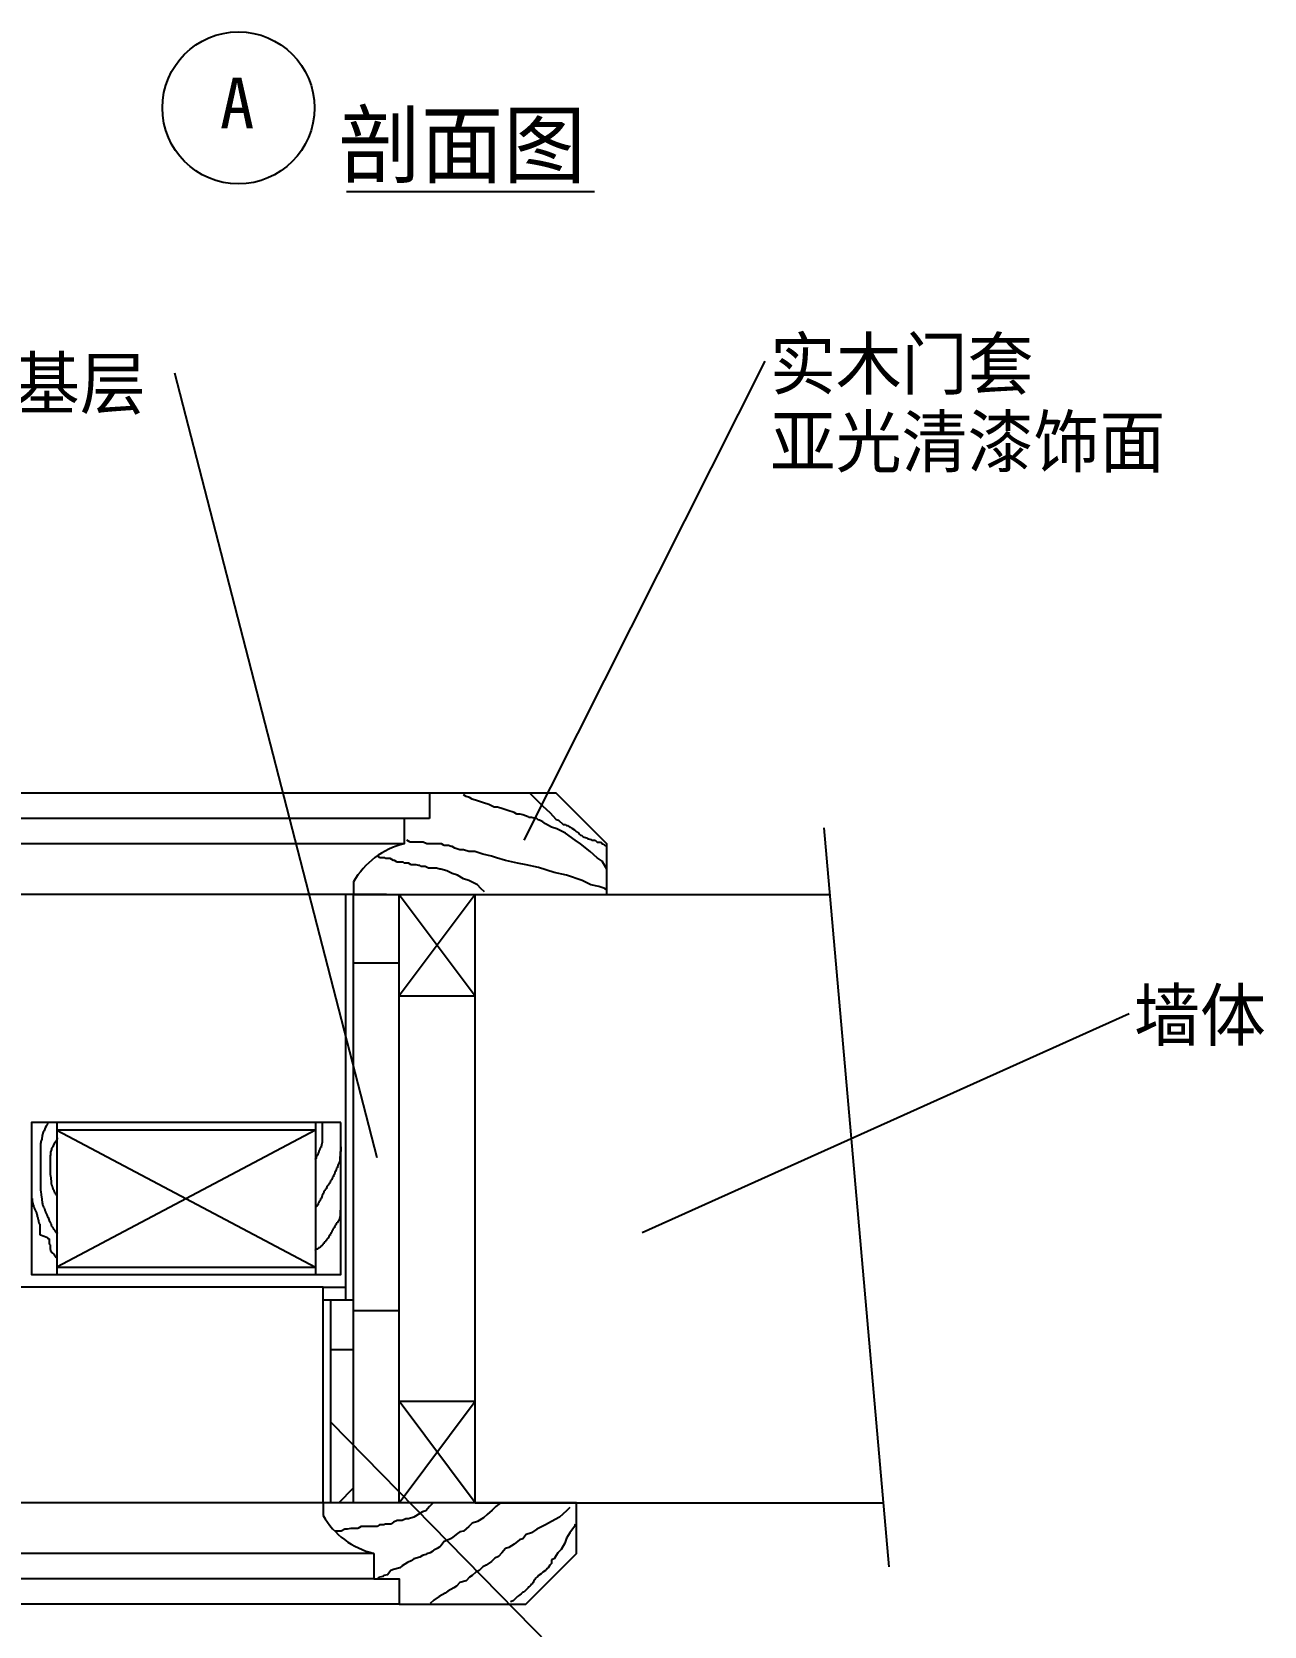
# Model space of a CAD drawing. Header units: metres. Extents: x 101 to 5257, y 290 to 7027.
# Drawn here: x 3799 to 5257, y 1273 to 3160 of the extents above; entities that cross this region are included whole.
import ezdxf

# ---------------------------------------------------------------- set-up
doc = ezdxf.new("R2010")
doc.units = ezdxf.units.M
for name, color, linetype in [('2', 2, 'Continuous'), ('3', 3, 'Continuous'), ('4', 4, 'Continuous'), ('7', 7, 'Continuous'), ('BH', 3, 'Continuous'), ('DIM', 3, 'Continuous'), ('TEXT', 3, 'Continuous')]:
    doc.layers.add(name, color=color, linetype=linetype)
doc.dimstyles.get("Standard").update_dxf_attribs({"dimtxt": 2.5, "dimasz": 2.5, "dimexe": 1.25, "dimexo": 0.625, "dimtad": 1, "dimcen": 2.5, "dimazin": 3, "dimtfac": 1, "dimtmove": 0, "dimatfit": 3})

msp = doc.modelspace()

# ---------------------------------------------------------------- hatches: boundary and pattern name
at = {"layer": 'BH'}
h = msp.add_hatch(dxfattribs=at)
h.set_pattern_fill('CORK', scale=108)
h.paths.add_polyline_path([(4179.53, 1418.95), (4233.53, 1418.95), (4233.53, 2138.95), (4179.53, 2138.95)])
h = msp.add_hatch(dxfattribs=at)
h.set_pattern_fill('ANSI31', scale=450)
h.paths.add_polyline_path([(4743.01, 2138.95), (4323.53, 2138.95), (4323.53, 1418.95), (4443.53, 1418.95), (4806.58, 1418.95)])
h = msp.add_hatch(dxfattribs=at)
h.set_pattern_fill('DOLMIT', scale=36)
h.paths.add_polyline_path([(4152.53, 1418.95), (4179.53, 1418.95), (4179.53, 1658.95), (4152.53, 1658.95)])

# ---------------------------------------------------------------- linework, layer by layer
at = {"layer": '2'}
for p, q in [((4323.53, 2138.95), (4743.01, 2138.95)), ((4323.53, 1418.95), (4323.53, 2138.95)), ((4323.53, 1418.95), (4806.58, 1418.95))]:
    msp.add_line(p, q, dxfattribs=at)
at = {"layer": '3'}
for p, q in [((4269.53, 2228.95), (683.01, 2228.95)), ((4736.02, 2218.12), (4813.28, 1343.01)), ((4239.53, 2198.95), (686.13, 2198.95)), ((3811.05, 1853.53), (3810.62, 1849.25)), ((3812.33, 1857.82), (3811.05, 1853.53)), ((3813.19, 1859.1), (3812.33, 1857.82)), ((3813.62, 1860.39), (3813.19, 1859.1)), ((3814.05, 1861.67), (3813.62, 1860.39)), ((3814.48, 1862.95), (3814.05, 1861.67)), ((3815.76, 1864.67), (3814.48, 1862.95)), ((3816.62, 1866.38), (3815.76, 1864.67)), ((3817.47, 1867.24), (3816.62, 1866.38)), ((3817.47, 1868.52), (3817.47, 1867.24)), ((4134.53, 1859.95), (3828.53, 1697.95)), ((3828.53, 1859.95), (4134.53, 1697.95)), ((3828.61, 1850.97), (3828.61, 1849.68)), ((4142.53, 1868.31), (4142.53, 1845.01)), ((3809.33, 1845.4), (3808.91, 1844.11)), ((3808.91, 1844.11), (3808.91, 1788.88)), ((3809.76, 1847.54), (3809.33, 1846.68)), ((3809.33, 1846.68), (3809.33, 1845.4)), ((3810.62, 1849.25), (3809.76, 1847.54)), ((3821.33, 1835.12), (3820.9, 1833.84)), ((3820.9, 1833.84), (3820.9, 1830.84)), ((3821.76, 1835.98), (3821.33, 1835.12)), ((3822.19, 1837.26), (3821.76, 1835.98)), ((3822.62, 1838.98), (3822.19, 1838.12)), ((3822.19, 1838.12), (3822.19, 1837.26)), ((3823.47, 1840.26), (3822.62, 1838.98)), ((3823.9, 1841.55), (3823.47, 1840.26)), ((3824.33, 1842.83), (3823.9, 1841.55)), ((3826.04, 1845.4), (3824.33, 1842.83)), ((3826.47, 1846.26), (3826.04, 1845.4)), ((3827.33, 1847.11), (3826.47, 1846.26)), ((3827.76, 1847.97), (3827.33, 1847.11)), ((3828.19, 1848.82), (3827.76, 1847.97)), ((3828.61, 1849.68), (3828.19, 1848.82)), ((4137.19, 1831.9), (4137.19, 1830.93)), ((4137.68, 1831.9), (4137.19, 1831.9)), ((4137.68, 1833.36), (4137.68, 1831.9)), ((4138.16, 1833.36), (4137.68, 1833.36)), ((4138.16, 1833.84), (4138.16, 1833.36)), ((4138.65, 1833.84), (4138.16, 1833.84)), ((4138.65, 1835.79), (4138.65, 1833.84)), ((4139.13, 1835.79), (4138.65, 1835.79)), ((4139.13, 1837.24), (4139.13, 1835.79)), ((4139.62, 1837.24), (4139.13, 1837.24)), ((4139.62, 1838.21), (4139.62, 1837.24)), ((4140.1, 1838.21), (4139.62, 1838.21)), ((4140.1, 1839.67), (4140.1, 1838.21)), ((4141.07, 1839.67), (4140.1, 1839.67)), ((4141.07, 1841.61), (4141.07, 1839.67)), ((4141.56, 1841.61), (4141.07, 1841.61)), ((4141.56, 1843.55), (4141.56, 1841.61)), ((4142.04, 1843.55), (4141.56, 1843.55)), ((4142.04, 1845.01), (4142.04, 1843.55)), ((4142.53, 1845.01), (4142.04, 1845.01)), ((4164.36, 1834.81), (4163.88, 1834.81)), ((4163.88, 1834.81), (4163.88, 1828.99)), ((4164.36, 1840.16), (4164.36, 1834.81)), ((3820.9, 1830.84), (3820.47, 1829.56)), ((3820.47, 1829.56), (3820.47, 1806.86)), ((4134.28, 1826.08), (4134.28, 1825.59)), ((4134.76, 1826.08), (4134.28, 1826.08)), ((4134.76, 1826.56), (4134.76, 1826.08)), ((4135.25, 1826.56), (4134.76, 1826.56)), ((4135.25, 1828.5), (4135.25, 1826.56)), ((4135.73, 1828.5), (4135.25, 1828.5)), ((4135.73, 1829.47), (4135.73, 1828.5)), ((4136.22, 1829.47), (4135.73, 1829.47)), ((4136.22, 1829.96), (4136.22, 1829.47)), ((4136.71, 1829.96), (4136.22, 1829.96)), ((4137.19, 1830.93), (4136.71, 1830.93)), ((4136.71, 1830.93), (4136.71, 1829.96)), ((4158.54, 1812.48), (4158.54, 1811.03)), ((4159.02, 1812.48), (4158.54, 1812.48)), ((4159.02, 1813.94), (4159.02, 1812.48)), ((4159.51, 1813.94), (4159.02, 1813.94)), ((4159.51, 1815.39), (4159.51, 1813.94)), ((4160.48, 1815.39), (4159.51, 1815.39)), ((4160.48, 1817.34), (4160.48, 1815.39)), ((4160.97, 1817.34), (4160.48, 1817.34)), ((4160.97, 1818.79), (4160.97, 1817.34)), ((4161.45, 1818.79), (4160.97, 1818.79)), ((4161.45, 1820.25), (4161.45, 1818.79)), ((4161.94, 1820.25), (4161.45, 1820.25)), ((4161.94, 1821.71), (4161.94, 1820.25)), ((4162.91, 1821.71), (4161.94, 1821.71)), ((4162.91, 1823.16), (4162.91, 1821.71)), ((4163.39, 1823.16), (4162.91, 1823.16)), ((4163.39, 1828.99), (4163.39, 1823.16)), ((4163.88, 1828.99), (4163.39, 1828.99)), ((3820.47, 1806.86), (3820.9, 1806.43)), ((3820.9, 1806.43), (3820.9, 1804.72)), ((3820.9, 1804.72), (3821.33, 1804.29)), ((3821.33, 1804.29), (3821.33, 1801.3)), ((3821.33, 1801.3), (3821.76, 1800.87)), ((3821.76, 1800.87), (3821.76, 1795.73)), ((3821.76, 1795.73), (3822.19, 1795.3)), ((3822.19, 1795.3), (3822.62, 1794.45)), ((3822.62, 1794.45), (3822.62, 1793.59)), ((3822.62, 1793.59), (3823.04, 1792.73)), ((4147.87, 1793.55), (4147.87, 1792.09)), ((4148.84, 1793.55), (4147.87, 1793.55)), ((4148.84, 1794.52), (4148.84, 1793.55)), ((4149.32, 1794.52), (4148.84, 1794.52)), ((4149.32, 1795.49), (4149.32, 1794.52)), ((4150.29, 1795.49), (4149.32, 1795.49)), ((4150.29, 1796.46), (4150.29, 1795.49)), ((4151.26, 1796.46), (4150.29, 1796.46)), ((4151.26, 1797.92), (4151.26, 1796.46)), ((4151.75, 1797.92), (4151.26, 1797.92)), ((4151.75, 1799.37), (4151.75, 1797.92)), ((4152.23, 1799.37), (4151.75, 1799.37)), ((4152.23, 1800.34), (4152.23, 1799.37)), ((4153.2, 1800.34), (4152.23, 1800.34)), ((4153.2, 1801.32), (4153.2, 1800.34)), ((4153.69, 1801.32), (4153.2, 1801.32)), ((4153.69, 1802.77), (4153.69, 1801.32)), ((4154.66, 1802.77), (4153.69, 1802.77)), ((4154.66, 1804.71), (4154.66, 1802.77)), ((4155.63, 1804.71), (4154.66, 1804.71)), ((4156.11, 1806.66), (4155.63, 1806.66)), ((4155.63, 1806.66), (4155.63, 1804.71)), ((4156.11, 1807.63), (4156.11, 1806.66)), ((4157.08, 1807.63), (4156.11, 1807.63)), ((4157.08, 1809.08), (4157.08, 1807.63)), ((4157.57, 1809.08), (4157.08, 1809.08)), ((4157.57, 1811.03), (4157.57, 1809.08)), ((4158.54, 1811.03), (4157.57, 1811.03)), ((3799.05, 1779.03), (3799.05, 1776.46)), ((3799.05, 1776.46), (3799.91, 1773.04)), ((3808.91, 1788.88), (3809.33, 1787.59)), ((3809.33, 1787.59), (3809.76, 1783.31)), ((3809.76, 1783.31), (3810.62, 1778.17)), ((3810.62, 1778.17), (3811.05, 1773.89)), ((3823.04, 1792.73), (3823.04, 1791.88)), ((3823.04, 1791.88), (3823.47, 1791.02)), ((3823.47, 1791.02), (3823.47, 1790.59)), ((3823.47, 1790.59), (3823.9, 1789.74)), ((3823.9, 1789.74), (3824.33, 1789.31)), ((3824.33, 1789.31), (3824.33, 1788.88)), ((3824.33, 1788.88), (3824.76, 1788.88)), ((3824.76, 1788.88), (3824.76, 1788.02)), ((3824.76, 1788.02), (3825.19, 1787.59)), ((3825.19, 1787.59), (3825.19, 1786.74)), ((3825.19, 1786.74), (3826.04, 1786.31)), ((3826.04, 1786.31), (3826.04, 1785.88)), ((3826.04, 1785.88), (3826.47, 1785.45)), ((3826.47, 1785.45), (3826.47, 1785.03)), ((3826.47, 1785.03), (3826.9, 1784.6)), ((3826.9, 1784.6), (3826.9, 1783.74)), ((3826.9, 1783.74), (3827.76, 1783.74)), ((3827.76, 1783.74), (3827.76, 1783.31)), ((4138.65, 1775.58), (4138.65, 1774.13)), ((4139.13, 1775.58), (4138.65, 1775.58)), ((4139.13, 1776.07), (4139.13, 1775.58)), ((4139.62, 1776.07), (4139.13, 1776.07)), ((4139.62, 1776.55), (4139.62, 1776.07)), ((4140.1, 1776.55), (4139.62, 1776.55)), ((4140.1, 1777.53), (4140.1, 1776.55)), ((4140.59, 1777.53), (4140.1, 1777.53)), ((4140.59, 1778.98), (4140.59, 1777.53)), ((4141.56, 1778.98), (4140.59, 1778.98)), ((4141.56, 1780.44), (4141.56, 1778.98)), ((4142.04, 1780.44), (4141.56, 1780.44)), ((4142.04, 1781.9), (4142.04, 1780.44)), ((4142.53, 1781.9), (4142.04, 1781.9)), ((4142.53, 1783.84), (4142.53, 1781.9)), ((4143.01, 1783.84), (4142.53, 1783.84)), ((4143.01, 1784.32), (4143.01, 1783.84)), ((4143.5, 1784.32), (4143.01, 1784.32)), ((4143.5, 1785.29), (4143.5, 1784.32)), ((4143.98, 1785.29), (4143.5, 1785.29)), ((4143.98, 1786.26), (4143.98, 1785.29)), ((4144.47, 1786.26), (4143.98, 1786.26)), ((4144.47, 1787.72), (4144.47, 1786.26)), ((4144.95, 1787.72), (4144.47, 1787.72)), ((4144.95, 1788.21), (4144.95, 1787.72)), ((4145.44, 1788.21), (4144.95, 1788.21)), ((4145.44, 1789.18), (4145.44, 1788.21)), ((4146.41, 1789.18), (4145.44, 1789.18)), ((4146.41, 1790.63), (4146.41, 1789.18)), ((4147.38, 1790.63), (4146.41, 1790.63)), ((4147.38, 1792.09), (4147.38, 1790.63)), ((4147.87, 1792.09), (4147.38, 1792.09)), ((3799.91, 1773.04), (3800.34, 1771.75)), ((3800.34, 1771.75), (3800.77, 1770.47)), ((3800.77, 1770.47), (3800.77, 1769.18)), ((3800.77, 1769.18), (3801.19, 1768.75)), ((3801.19, 1768.75), (3801.62, 1767.9)), ((3801.62, 1767.9), (3802.05, 1767.04)), ((3802.05, 1767.04), (3802.91, 1764.47)), ((3802.91, 1764.47), (3803.34, 1763.62)), ((3803.34, 1763.62), (3804.19, 1762.33)), ((3804.19, 1762.33), (3804.19, 1761.48)), ((3804.19, 1761.48), (3804.62, 1760.62)), ((3804.62, 1760.62), (3804.62, 1760.19)), ((3804.62, 1760.19), (3805.05, 1758.91)), ((3805.05, 1758.91), (3805.05, 1757.62)), ((3805.05, 1757.62), (3805.91, 1756.34)), ((3805.91, 1756.34), (3805.91, 1755.05)), ((3811.05, 1773.89), (3811.48, 1772.61)), ((3811.48, 1772.61), (3811.48, 1771.75)), ((3811.48, 1771.75), (3811.9, 1770.9)), ((3811.9, 1770.9), (3812.33, 1770.04)), ((3812.33, 1770.04), (3812.76, 1768.75)), ((3812.76, 1768.75), (3813.19, 1767.9)), ((3813.19, 1767.9), (3813.62, 1766.61)), ((3813.62, 1766.61), (3814.05, 1765.76)), ((3814.05, 1765.76), (3814.05, 1764.9)), ((3814.05, 1764.9), (3814.48, 1764.04)), ((3814.48, 1764.04), (3814.48, 1763.62)), ((3814.48, 1763.62), (3814.9, 1763.62)), ((3814.9, 1763.62), (3814.9, 1762.76)), ((3814.9, 1762.76), (3815.76, 1761.48)), ((3815.76, 1761.48), (3816.62, 1759.76)), ((3816.62, 1759.76), (3817.05, 1758.48)), ((3817.05, 1758.48), (3817.47, 1757.62)), ((3817.47, 1757.62), (3817.9, 1756.76)), ((3817.9, 1756.76), (3818.33, 1755.48)), ((4135.25, 1769.27), (4134.76, 1769.27)), ((4135.25, 1769.76), (4135.25, 1769.27)), ((4136.22, 1769.76), (4135.25, 1769.76)), ((4136.22, 1770.73), (4136.22, 1769.76)), ((4136.71, 1770.73), (4136.22, 1770.73)), ((4136.71, 1771.21), (4136.71, 1770.73)), ((4137.19, 1771.21), (4136.71, 1771.21)), ((4137.19, 1772.19), (4137.19, 1771.21)), ((4137.68, 1772.19), (4137.19, 1772.19)), ((4137.68, 1774.13), (4137.68, 1772.19)), ((4138.65, 1774.13), (4137.68, 1774.13)), ((4162.91, 1756.16), (4162.91, 1754.71)), ((4163.39, 1756.16), (4162.91, 1756.16)), ((4163.39, 1757.62), (4163.39, 1756.16)), ((4163.88, 1757.62), (4163.39, 1757.62)), ((4163.88, 1765.39), (4163.88, 1757.62)), ((3805.91, 1755.05), (3806.34, 1754.2)), ((3806.34, 1754.2), (3806.34, 1753.77)), ((3806.34, 1753.77), (3806.76, 1752.91)), ((3806.76, 1752.91), (3806.76, 1751.63)), ((3806.76, 1751.63), (3807.62, 1750.34)), ((3807.62, 1750.34), (3807.62, 1749.06)), ((3807.62, 1749.06), (3808.05, 1748.63)), ((3808.05, 1748.63), (3808.05, 1736.21)), ((3818.33, 1755.48), (3818.76, 1754.2)), ((3818.76, 1754.2), (3819.19, 1752.91)), ((3819.19, 1752.91), (3820.05, 1752.05)), ((3820.05, 1752.05), (3820.05, 1751.63)), ((3820.05, 1751.63), (3820.47, 1751.2)), ((3820.47, 1751.2), (3820.47, 1750.77)), ((3820.47, 1750.77), (3820.9, 1749.91)), ((3820.9, 1749.91), (3820.9, 1749.49)), ((3820.9, 1749.49), (3821.76, 1748.63)), ((3821.76, 1748.63), (3821.76, 1747.77)), ((3821.76, 1747.77), (3822.19, 1746.49)), ((3822.19, 1746.49), (3822.62, 1746.06)), ((3822.62, 1746.06), (3823.04, 1745.2)), ((3823.04, 1745.2), (3823.47, 1744.35)), ((3823.47, 1744.35), (3823.9, 1743.92)), ((3823.9, 1743.92), (3824.76, 1742.63)), ((3824.76, 1742.63), (3825.19, 1742.21)), ((3825.19, 1742.21), (3825.19, 1741.78)), ((3825.19, 1741.78), (3825.62, 1741.78)), ((3825.62, 1741.78), (3826.04, 1741.35)), ((3826.04, 1741.35), (3826.04, 1740.49)), ((3826.04, 1740.49), (3826.47, 1740.49)), ((3826.47, 1740.49), (3826.47, 1740.07)), ((3826.47, 1740.07), (3826.9, 1740.07)), ((3826.9, 1740.07), (3826.9, 1739.21)), ((3826.9, 1739.21), (3827.33, 1739.21)), ((3827.33, 1739.21), (3827.76, 1738.78)), ((3827.76, 1738.78), (3828.19, 1738.35)), ((3828.19, 1738.35), (3828.61, 1738.35)), ((3828.61, 1738.35), (3828.61, 1737.92)), ((4151.75, 1737.23), (4151.75, 1735.29)), ((4152.72, 1737.23), (4151.75, 1737.23)), ((4152.72, 1738.2), (4152.72, 1737.23)), ((4153.2, 1738.2), (4152.72, 1738.2)), ((4153.2, 1739.17), (4153.2, 1738.2)), ((4153.69, 1739.17), (4153.2, 1739.17)), ((4153.69, 1740.63), (4153.69, 1739.17)), ((4154.17, 1740.63), (4153.69, 1740.63)), ((4154.17, 1741.11), (4154.17, 1740.63)), ((4154.66, 1741.11), (4154.17, 1741.11)), ((4154.66, 1742.08), (4154.66, 1741.11)), ((4155.14, 1742.08), (4154.66, 1742.08)), ((4155.14, 1743.06), (4155.14, 1742.08)), ((4155.63, 1743.06), (4155.14, 1743.06)), ((4155.63, 1744.51), (4155.63, 1743.06)), ((4157.08, 1744.51), (4155.63, 1744.51)), ((4157.08, 1745.97), (4157.08, 1744.51)), ((4157.57, 1745.97), (4157.08, 1745.97)), ((4157.57, 1746.94), (4157.57, 1745.97)), ((4158.05, 1746.94), (4157.57, 1746.94)), ((4158.05, 1747.91), (4158.05, 1746.94)), ((4158.54, 1747.91), (4158.05, 1747.91)), ((4158.54, 1748.4), (4158.54, 1747.91)), ((4159.02, 1748.4), (4158.54, 1748.4)), ((4159.02, 1749.85), (4159.02, 1748.4)), ((4160, 1749.85), (4159.02, 1749.85)), ((4160, 1750.82), (4160, 1749.85)), ((4160.97, 1750.82), (4160, 1750.82)), ((4160.97, 1752.28), (4160.97, 1750.82)), ((4161.94, 1752.28), (4160.97, 1752.28)), ((4161.94, 1753.74), (4161.94, 1752.28)), ((4162.42, 1753.74), (4161.94, 1753.74)), ((4162.42, 1754.71), (4162.42, 1753.74)), ((4162.91, 1754.71), (4162.42, 1754.71)), ((3808.05, 1736.21), (3808.91, 1736.21)), ((3808.91, 1736.21), (3813.19, 1734.5)), ((3813.19, 1734.5), (3817.47, 1732.79)), ((3817.47, 1732.79), (3817.9, 1731.93)), ((3817.9, 1731.93), (3819.19, 1731.5)), ((3819.19, 1731.5), (3819.19, 1725.94)), ((3819.19, 1725.94), (3819.62, 1725.08)), ((3819.62, 1725.08), (3819.62, 1724.22)), ((3819.62, 1724.22), (3820.47, 1724.22)), ((3820.47, 1724.22), (3820.47, 1718.66)), ((3820.47, 1718.66), (3820.9, 1718.23)), ((3820.9, 1718.23), (3820.9, 1717.37)), ((4134.28, 1718.29), (4134.28, 1717.81)), ((4134.76, 1718.29), (4134.28, 1718.29)), ((4134.76, 1718.78), (4134.76, 1718.29)), ((4135.73, 1718.78), (4134.76, 1718.78)), ((4135.73, 1719.27), (4135.73, 1718.78)), ((4137.19, 1719.27), (4135.73, 1719.27)), ((4137.19, 1719.75), (4137.19, 1719.27)), ((4138.16, 1719.75), (4137.19, 1719.75)), ((4138.16, 1720.72), (4138.16, 1719.75)), ((4139.62, 1720.72), (4138.16, 1720.72)), ((4139.62, 1721.21), (4139.62, 1720.72)), ((4140.1, 1721.21), (4139.62, 1721.21)), ((4140.1, 1721.69), (4140.1, 1721.21)), ((4140.59, 1721.69), (4140.1, 1721.69)), ((4140.59, 1722.18), (4140.59, 1721.69)), ((4141.07, 1722.18), (4140.59, 1722.18)), ((4141.07, 1722.66), (4141.07, 1722.18)), ((4141.56, 1722.66), (4141.07, 1722.66)), ((4141.56, 1723.15), (4141.56, 1722.66)), ((4142.04, 1723.15), (4141.56, 1723.15)), ((4142.04, 1723.64), (4142.04, 1723.15)), ((4142.53, 1723.64), (4142.04, 1723.64)), ((4142.53, 1724.12), (4142.53, 1723.64)), ((4143.01, 1724.12), (4142.53, 1724.12)), ((4143.01, 1725.58), (4143.01, 1724.12)), ((4144.47, 1725.58), (4143.01, 1725.58)), ((4144.47, 1726.55), (4144.47, 1725.58)), ((4144.95, 1726.55), (4144.47, 1726.55)), ((4144.95, 1727.52), (4144.95, 1726.55)), ((4145.92, 1727.52), (4144.95, 1727.52)), ((4145.92, 1728.49), (4145.92, 1727.52)), ((4146.89, 1728.49), (4145.92, 1728.49)), ((4146.89, 1729.46), (4146.89, 1728.49)), ((4147.38, 1729.46), (4146.89, 1729.46)), ((4147.38, 1730.43), (4147.38, 1729.46)), ((4147.87, 1730.43), (4147.38, 1730.43)), ((4147.87, 1730.92), (4147.87, 1730.43)), ((4148.35, 1730.92), (4147.87, 1730.92)), ((4148.35, 1731.4), (4148.35, 1730.92)), ((4148.84, 1731.4), (4148.35, 1731.4)), ((4148.84, 1731.89), (4148.84, 1731.4)), ((4149.32, 1731.89), (4148.84, 1731.89)), ((4149.32, 1732.37), (4149.32, 1731.89)), ((4149.81, 1732.37), (4149.32, 1732.37)), ((4149.81, 1733.35), (4149.81, 1732.37)), ((4150.29, 1733.35), (4149.81, 1733.35)), ((4150.29, 1734.8), (4150.29, 1733.35)), ((4150.78, 1734.8), (4150.29, 1734.8)), ((4150.78, 1735.29), (4150.78, 1734.8)), ((4151.75, 1735.29), (4150.78, 1735.29)), ((3820.9, 1717.37), (3821.33, 1716.52)), ((3821.33, 1716.52), (3822.19, 1716.09)), ((3822.19, 1716.09), (3822.62, 1715.66)), ((3822.62, 1715.66), (3822.62, 1715.23)), ((3822.62, 1715.23), (3823.04, 1714.8)), ((3823.04, 1714.8), (3823.47, 1714.37)), ((3823.47, 1714.37), (3823.9, 1714.37)), ((3823.9, 1714.37), (3823.9, 1713.95)), ((3823.9, 1713.95), (3824.33, 1713.95)), ((3824.33, 1713.95), (3824.33, 1713.09)), ((3824.33, 1713.09), (3824.76, 1713.09)), ((3824.76, 1713.09), (3824.76, 1712.66)), ((3824.76, 1712.66), (3825.19, 1712.66)), ((3825.19, 1712.66), (3825.19, 1712.23)), ((3825.19, 1712.23), (3825.62, 1712.23)), ((3825.62, 1712.23), (3825.62, 1711.38)), ((3825.62, 1711.38), (3826.04, 1711.38)), ((3826.04, 1711.38), (3826.04, 1710.95)), ((3826.04, 1710.95), (3826.47, 1710.95)), ((3826.47, 1710.95), (3826.47, 1710.09)), ((3826.47, 1710.09), (3827.33, 1710.09)), ((3827.33, 1710.09), (3827.33, 1709.66)), ((3827.33, 1709.66), (3828.61, 1709.66)), ((4143.53, 1673.95), (740.72, 1673.95)), ((4203.53, 1358.95), (773.48, 1358.95)), ((4203.53, 1328.95), (776.6, 1328.95))]:
    msp.add_line(p, q, dxfattribs=at)
at = {"layer": '4'}
for p, q in [((4170.53, 1658.95), (4170.53, 2138.95)), ((4479.53, 2138.95), (4479.53, 2138.95)), ((3828.53, 1868.95), (3828.53, 1688.95)), ((4134.53, 1868.95), (4134.53, 1688.95)), ((4143.53, 1418.95), (4143.53, 1673.95)), ((4143.53, 1673.95), (4170.53, 1673.95))]:
    msp.add_line(p, q, dxfattribs=at)
for points in [[(4269.53, 2228.95), (4239.53, 2228.95), (4239.53, 2198.95, 0.21), (4179.53, 2153.95), (4179.53, 2138.95), (4479.53, 2138.95), (4479.53, 2198.95), (4419.53, 2258.95), (4269.53, 2258.95)], [(4203.53, 1358.95), (4203.53, 1328.95), (4233.53, 1328.95), (4233.53, 1298.95), (4383.53, 1298.95), (4443.53, 1358.95), (4443.53, 1418.95), (4443.53, 1418.95), (4143.53, 1418.95), (4143.53, 1403.95, 0.21)]]:
    msp.add_lwpolyline(points, format="xyb", close=True, dxfattribs=at)
msp.add_lwpolyline([(4164.53, 1868.95), (3798.53, 1868.95), (3798.53, 1688.95), (4164.53, 1688.95)], close=True, dxfattribs=at)
at = {"layer": '7'}
for p, q in [((4308.53, 2258.95), (679.89, 2258.95)), ((4218.53, 2138.95), (692.37, 2138.95)), ((4179.53, 1418.95), (4179.53, 2138.95)), ((4233.53, 1418.95), (4233.53, 2138.95)), ((4233.53, 2018.95), (4323.53, 2018.95)), ((4143.53, 1658.95), (4179.53, 1658.95)), ((4152.53, 1418.95), (4152.53, 1658.95)), ((4233.53, 1538.95), (4323.53, 1538.95)), ((4143.53, 1418.95), (767.24, 1418.95)), ((4233.53, 1298.95), (779.72, 1298.95))]:
    msp.add_line(p, q, dxfattribs=at)
for points in [[(4134.53, 1859.95), (3828.53, 1859.95)], [(3828.53, 1697.95), (4134.53, 1697.95)]]:
    msp.add_lwpolyline(points, dxfattribs=at)
at = {"layer": 'BH'}
for p, q in [((4312.74, 2254.95), (4309.64, 2257.02)), ((4316.88, 2253.92), (4312.74, 2254.95)), ((4319.98, 2251.85), (4316.88, 2253.92)), ((4326.18, 2249.78), (4319.98, 2251.85)), ((4333.41, 2247.71), (4326.18, 2249.78)), ((4339.61, 2245.64), (4333.41, 2247.71)), ((4388.19, 2259.09), (4396.46, 2250.81)), ((4396.46, 2250.81), (4403.7, 2243.57)), ((4345.82, 2242.54), (4339.61, 2245.64)), ((4349.95, 2242.54), (4345.82, 2242.54)), ((4356.15, 2240.47), (4349.95, 2242.54)), ((4362.35, 2238.4), (4356.15, 2240.47)), ((4369.59, 2236.33), (4362.35, 2238.4)), ((4372.69, 2234.26), (4369.59, 2236.33)), ((4376.82, 2234.26), (4372.69, 2234.26)), ((4379.92, 2233.23), (4376.82, 2234.26)), ((4386.12, 2231.16), (4379.92, 2233.23)), ((4387.16, 2230.12), (4386.12, 2231.16)), ((4390.26, 2230.12), (4387.16, 2230.12)), ((4394.39, 2229.09), (4390.26, 2230.12)), ((4396.46, 2229.09), (4394.39, 2229.09)), ((4397.49, 2228.05), (4396.46, 2229.09)), ((4398.53, 2227.02), (4397.49, 2228.05)), ((4403.7, 2243.57), (4411.96, 2236.33)), ((4411.96, 2236.33), (4419.2, 2228.05)), ((4419.2, 2228.05), (4422.3, 2227.02)), ((4399.56, 2227.02), (4398.53, 2227.02)), ((4403.7, 2224.95), (4399.56, 2227.02)), ((4406.8, 2222.88), (4403.7, 2224.95)), ((4414.03, 2218.74), (4406.8, 2222.88)), ((4420.23, 2216.68), (4414.03, 2218.74)), ((4430.57, 2211.5), (4420.23, 2216.68)), ((4422.3, 2227.02), (4427.47, 2221.85)), ((4427.47, 2221.85), (4430.57, 2221.85)), ((4430.57, 2221.85), (4431.6, 2220.81)), ((4441.94, 2203.23), (4430.57, 2211.5)), ((4431.6, 2220.81), (4432.64, 2220.81)), ((4432.64, 2220.81), (4435.74, 2218.74)), ((4435.74, 2218.74), (4436.77, 2218.74)), ((4436.77, 2218.74), (4437.8, 2217.71)), ((4437.8, 2217.71), (4440.9, 2215.64)), ((4440.9, 2215.64), (4442.97, 2213.57)), ((4442.97, 2213.57), (4444, 2213.57)), ((4444, 2213.57), (4445.04, 2212.54)), ((4445.04, 2212.54), (4446.07, 2211.5)), ((4446.07, 2211.5), (4447.11, 2210.47)), ((4447.11, 2210.47), (4448.14, 2209.43)), ((4448.14, 2209.43), (4449.17, 2209.43)), ((4449.17, 2209.43), (4450.21, 2208.4)), ((4246.59, 2201.16), (4242.46, 2203.23)), ((4262.1, 2201.16), (4246.59, 2201.16)), ((4266.23, 2199.09), (4262.1, 2201.16)), ((4283.8, 2199.09), (4266.23, 2199.09)), ((4286.9, 2197.02), (4283.8, 2199.09)), ((4292.07, 2197.02), (4286.9, 2197.02)), ((4295.17, 2195.99), (4292.07, 2197.02)), ((4296.2, 2195.99), (4295.17, 2195.99)), ((4299.3, 2193.92), (4296.2, 2195.99)), ((4305.51, 2191.85), (4299.3, 2193.92)), ((4309.64, 2191.85), (4305.51, 2191.85)), ((4315.84, 2189.78), (4309.64, 2191.85)), ((4323.08, 2189.78), (4315.84, 2189.78)), ((4332.38, 2186.68), (4323.08, 2189.78)), ((4448.14, 2199.09), (4441.94, 2203.23)), ((4459.51, 2189.78), (4448.14, 2199.09)), ((4450.21, 2208.4), (4451.24, 2207.37)), ((4451.24, 2207.37), (4455.37, 2206.33)), ((4455.37, 2206.33), (4456.41, 2205.3)), ((4456.41, 2205.3), (4460.54, 2204.26)), ((4467.78, 2182.54), (4459.51, 2189.78)), ((4460.54, 2204.26), (4461.58, 2203.23)), ((4461.58, 2203.23), (4465.71, 2203.23)), ((4465.71, 2203.23), (4467.78, 2201.16)), ((4467.78, 2201.16), (4471.91, 2201.16)), ((4471.91, 2201.16), (4472.94, 2200.12)), ((4472.94, 2200.12), (4473.98, 2199.09)), ((4473.98, 2199.09), (4475.01, 2199.09)), ((4475.01, 2199.09), (4476.05, 2198.06)), ((4476.05, 2198.06), (4477.08, 2198.06)), ((4477.08, 2198.06), (4477.08, 2197.02)), ((4477.08, 2197.02), (4478.11, 2197.02)), ((4478.11, 2197.02), (4478.11, 2195.99)), ((4478.11, 2195.99), (4479.15, 2195.99)), ((4209.38, 2183.57), (4208.35, 2183.57)), ((4210.42, 2182.54), (4209.38, 2183.57)), ((4216.62, 2182.54), (4210.42, 2182.54)), ((4217.65, 2181.5), (4216.62, 2182.54)), ((4222.82, 2181.5), (4217.65, 2181.5)), ((4226.95, 2179.43), (4222.82, 2181.5)), ((4227.99, 2179.43), (4226.95, 2179.43)), ((4231.09, 2177.37), (4227.99, 2179.43)), ((4238.32, 2177.37), (4231.09, 2177.37)), ((4239.36, 2176.33), (4238.32, 2177.37)), ((4244.53, 2176.33), (4239.36, 2176.33)), ((4247.63, 2174.26), (4244.53, 2176.33)), ((4253.83, 2174.26), (4247.63, 2174.26)), ((4256.93, 2173.23), (4253.83, 2174.26)), ((4257.96, 2173.23), (4256.93, 2173.23)), ((4259, 2172.19), (4257.96, 2173.23)), ((4264.16, 2172.19), (4259, 2172.19)), ((4268.3, 2170.12), (4264.16, 2172.19)), ((4342.71, 2184.61), (4332.38, 2186.68)), ((4348.92, 2182.54), (4342.71, 2184.61)), ((4359.25, 2179.43), (4348.92, 2182.54)), ((4373.72, 2176.33), (4359.25, 2179.43)), ((4384.06, 2174.26), (4373.72, 2176.33)), ((4398.53, 2171.16), (4384.06, 2174.26)), ((4417.13, 2164.95), (4398.53, 2171.16)), ((4473.98, 2178.4), (4467.78, 2182.54)), ((4478.11, 2171.16), (4473.98, 2178.4)), ((4479.53, 2169.03), (4478.11, 2171.16)), ((4277.6, 2170.12), (4268.3, 2170.12)), ((4281.73, 2169.09), (4277.6, 2170.12)), ((4282.77, 2169.09), (4281.73, 2169.09)), ((4290, 2167.02), (4282.77, 2169.09)), ((4296.2, 2163.92), (4290, 2167.02)), ((4302.41, 2161.85), (4296.2, 2163.92)), ((4309.64, 2157.71), (4302.41, 2161.85)), ((4315.84, 2155.64), (4309.64, 2157.71)), ((4326.18, 2150.47), (4315.84, 2155.64)), ((4431.6, 2161.85), (4417.13, 2164.95)), ((4450.21, 2155.64), (4431.6, 2161.85)), ((4460.54, 2150.47), (4450.21, 2155.64)), ((4233.53, 2138.95), (4323.53, 2018.95)), ((4323.53, 2138.95), (4233.53, 2018.95)), ((4330.31, 2146.33), (4326.18, 2150.47)), ((4334.45, 2142.19), (4330.31, 2146.33)), ((4469.84, 2148.4), (4460.54, 2150.47)), ((4477.08, 2146.33), (4469.84, 2148.4)), ((4479.15, 2144.26), (4477.08, 2146.33)), ((4323.53, 1418.95), (4233.53, 1538.95)), ((4233.53, 1418.95), (4323.53, 1538.95)), ((4273.94, 1418.95), (4269.33, 1414.34)), ((4353.05, 1418.48), (4347.88, 1414.34)), ((4231.09, 1397.79), (4226.95, 1395.72)), ((4237.29, 1397.79), (4231.09, 1397.79)), ((4241.42, 1399.86), (4237.29, 1397.79)), ((4244.53, 1399.86), (4241.42, 1399.86)), ((4250.73, 1401.93), (4244.53, 1399.86)), ((4257.96, 1406.07), (4250.73, 1401.93)), ((4261.06, 1408.14), (4257.96, 1406.07)), ((4265.2, 1409.17), (4261.06, 1408.14)), ((4269.33, 1414.34), (4265.2, 1409.17)), ((4333.41, 1400.9), (4326.18, 1396.76)), ((4337.55, 1405.03), (4333.41, 1400.9)), ((4343.75, 1410.21), (4337.55, 1405.03)), ((4347.88, 1414.34), (4343.75, 1410.21)), ((4423.33, 1401.93), (4414.03, 1396.76)), ((4431.6, 1409.17), (4423.33, 1401.93)), ((4435.74, 1413.31), (4431.6, 1409.17)), ((4164.94, 1385.38), (4157.71, 1385.38)), ((4169.07, 1387.45), (4164.94, 1385.38)), ((4172.18, 1387.45), (4169.07, 1387.45)), ((4176.31, 1388.48), (4172.18, 1387.45)), ((4184.58, 1388.48), (4176.31, 1388.48)), ((4188.71, 1390.55), (4184.58, 1388.48)), ((4207.32, 1390.55), (4188.71, 1390.55)), ((4210.42, 1392.62), (4207.32, 1390.55)), ((4215.59, 1392.62), (4210.42, 1392.62)), ((4216.62, 1393.65), (4215.59, 1392.62)), ((4223.85, 1393.65), (4216.62, 1393.65)), ((4226.95, 1395.72), (4223.85, 1393.65)), ((4297.24, 1378.14), (4294.14, 1376.07)), ((4302.41, 1382.28), (4297.24, 1378.14)), ((4305.51, 1384.34), (4302.41, 1382.28)), ((4309.64, 1385.38), (4305.51, 1384.34)), ((4315.84, 1390.55), (4309.64, 1385.38)), ((4319.98, 1394.69), (4315.84, 1390.55)), ((4326.18, 1396.76), (4319.98, 1394.69)), ((4384.06, 1381.24), (4379.92, 1376.07)), ((4390.26, 1383.31), (4384.06, 1381.24)), ((4396.46, 1387.45), (4390.26, 1383.31)), ((4406.8, 1392.62), (4396.46, 1387.45)), ((4414.03, 1396.76), (4406.8, 1392.62)), ((4435.74, 1383.31), (4431.6, 1377.1)), ((4440.9, 1390.55), (4435.74, 1383.31)), ((4441.94, 1393.65), (4440.9, 1390.55)), ((4270.36, 1359.52), (4266.23, 1358.48)), ((4273.47, 1361.59), (4270.36, 1359.52)), ((4274.5, 1362.62), (4273.47, 1361.59)), ((4278.63, 1364.69), (4274.5, 1362.62)), ((4281.73, 1366.76), (4278.63, 1364.69)), ((4282.77, 1367.79), (4281.73, 1366.76)), ((4286.9, 1372.97), (4282.77, 1367.79)), ((4290, 1374), (4286.9, 1372.97)), ((4294.14, 1376.07), (4290, 1374)), ((4355.12, 1359.52), (4350.98, 1355.38)), ((4359.25, 1364.69), (4355.12, 1359.52)), ((4363.39, 1365.72), (4359.25, 1364.69)), ((4369.59, 1369.86), (4363.39, 1365.72)), ((4375.79, 1375.03), (4369.59, 1369.86)), ((4379.92, 1376.07), (4375.79, 1375.03)), ((4421.27, 1359.52), (4419.2, 1356.41)), ((4425.4, 1363.66), (4421.27, 1359.52)), ((4429.53, 1370.9), (4425.4, 1363.66)), ((4431.6, 1377.1), (4429.53, 1370.9)), ((4234.19, 1341.93), (4226.95, 1339.86)), ((4237.29, 1344), (4234.19, 1341.93)), ((4243.49, 1348.14), (4237.29, 1344)), ((4247.63, 1350.21), (4243.49, 1348.14)), ((4250.73, 1352.28), (4247.63, 1350.21)), ((4257.96, 1354.35), (4250.73, 1352.28)), ((4261.06, 1356.41), (4257.96, 1354.35)), ((4265.2, 1357.45), (4261.06, 1356.41)), ((4266.23, 1358.48), (4265.2, 1357.45)), ((4332.38, 1342.97), (4328.24, 1338.83)), ((4336.51, 1345.04), (4332.38, 1342.97)), ((4342.71, 1349.17), (4336.51, 1345.04)), ((4346.85, 1353.31), (4342.71, 1349.17)), ((4350.98, 1355.38), (4346.85, 1353.31)), ((4408.86, 1340.9), (4407.83, 1339.86)), ((4409.9, 1341.93), (4408.86, 1340.9)), ((4411.96, 1345.04), (4409.9, 1341.93)), ((4413, 1346.07), (4411.96, 1345.04)), ((4414.03, 1347.1), (4413, 1346.07)), ((4417.13, 1352.28), (4414.03, 1351.24)), ((4414.03, 1351.24), (4414.03, 1347.1)), ((4419.2, 1356.41), (4417.13, 1352.28)), ((4208.35, 1329.52), (4207.79, 1328.95)), ((4209.38, 1329.52), (4208.35, 1329.52)), ((4210.42, 1330.55), (4209.38, 1329.52)), ((4214.55, 1331.59), (4210.42, 1330.55)), ((4215.59, 1332.62), (4214.55, 1331.59)), ((4219.72, 1333.66), (4215.59, 1332.62)), ((4223.85, 1338.83), (4219.72, 1333.66)), ((4226.95, 1339.86), (4223.85, 1338.83)), ((4305.51, 1324.35), (4301.37, 1320.21)), ((4312.74, 1326.42), (4305.51, 1324.35)), ((4316.88, 1330.55), (4312.74, 1326.42)), ((4319.98, 1332.62), (4316.88, 1330.55)), ((4324.11, 1336.76), (4319.98, 1332.62)), ((4328.24, 1338.83), (4324.11, 1336.76)), ((4390.26, 1322.28), (4389.23, 1321.24)), ((4391.29, 1323.31), (4390.26, 1322.28)), ((4392.33, 1324.35), (4391.29, 1323.31)), ((4393.36, 1327.45), (4392.33, 1324.35)), ((4394.39, 1328.48), (4393.36, 1327.45)), ((4395.43, 1329.52), (4394.39, 1328.48)), ((4396.46, 1330.55), (4395.43, 1329.52)), ((4397.49, 1331.59), (4396.46, 1330.55)), ((4398.53, 1332.62), (4397.49, 1331.59)), ((4401.63, 1334.69), (4398.53, 1332.62)), ((4402.66, 1335.73), (4401.63, 1334.69)), ((4403.7, 1336.76), (4402.66, 1335.73)), ((4406.8, 1338.83), (4403.7, 1336.76)), ((4407.83, 1339.86), (4406.8, 1338.83)), ((4274.5, 1303.66), (4270.36, 1299.52)), ((4280.7, 1307.79), (4274.5, 1303.66)), ((4287.94, 1311.93), (4280.7, 1307.79)), ((4291.04, 1314), (4287.94, 1311.93)), ((4298.27, 1318.14), (4291.04, 1314)), ((4301.37, 1320.21), (4298.27, 1318.14)), ((4368.55, 1302.62), (4365.45, 1301.59)), ((4373.72, 1307.79), (4368.55, 1302.62)), ((4374.76, 1308.83), (4373.72, 1307.79)), ((4377.86, 1310.9), (4374.76, 1308.83)), ((4378.89, 1311.93), (4377.86, 1310.9)), ((4379.92, 1312.97), (4378.89, 1311.93)), ((4380.96, 1312.97), (4379.92, 1312.97)), ((4386.12, 1318.14), (4380.96, 1312.97)), ((4387.16, 1319.17), (4386.12, 1318.14)), ((4388.19, 1320.21), (4387.16, 1319.17)), ((4389.23, 1321.24), (4388.19, 1320.21))]:
    msp.add_line(p, q, dxfattribs=at)
at = {"layer": 'TEXT'}
msp.add_line((4171.04, 2971.45), (4464.92, 2971.45), dxfattribs=at)
msp.add_circle((4043.26, 3070.45), 90, dxfattribs=at)

# ---------------------------------------------------------------- texts
at = {"layer": 'DIM'}
for s, p in [('实木门套', (4672.35, 2737.35)), ('18厘夹板基层', (3461.98, 2714.28)), ('亚光清漆饰面', (4672.35, 2645.23)), ('墙体', (5103.41, 1966.16))]:
    msp.add_text(s, height=60, dxfattribs=at).set_placement(p)
at = {"layer": 'TEXT'}
for s, height, p in [('A', 60, (4021.32, 3046.32)), ('剖面图', 75, (4161.84, 2989.38))]:
    msp.add_text(s, height=height, dxfattribs=at).set_placement(p)

# ---------------------------------------------------------------- leaders
at = {"layer": 'DIM'}
msp.add_leader([(4381.54, 2203.37), (4666.75, 2770.44)], dimstyle='Standard', dxfattribs=at)
at = {"layer": 'TEXT'}
for points in [[(4207.57, 1827.22), (3968, 2756.2)], [(4521.29, 1738.88), (5097.41, 1998.2)], [(4152.64, 1514.32), (4757.78, 897.49)]]:
    msp.add_leader(points, dimstyle='Standard', dxfattribs=at)

doc.saveas('drawing.dxf')
